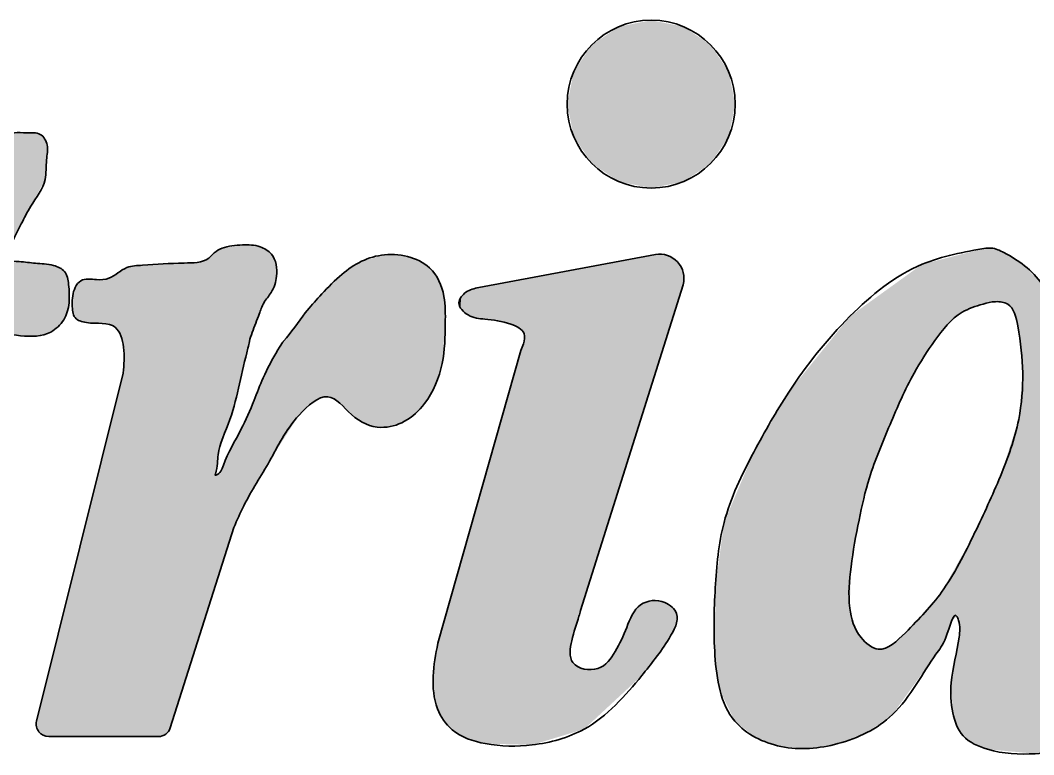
# Model space of a CAD drawing. Extents: x 23 to 417, y 3 to 294.
# Drawn here: x 306.222 to 308.187, y 39.388 to 40.814 of the extents above; entities that cross this region are included whole.
import ezdxf

# ---------------------------------------------------------------- set-up
doc = ezdxf.new("R2010")
doc.units = 0
doc.layers.get('0').update_dxf_attribs({"lineweight": 13})
doc.layers.add('6', color=7, linetype='Continuous', lineweight=13)

# ---------------------------------------------------------------- blocks, each defined once
blk = doc.blocks.new('BLOCK4206')
at = {"color": 6, "lineweight": 5}
for points in [[(308.0947, 40.3714), (307.9707, 40.3399), (308.0196, 40.2225), (307.9956, 40.1917)], [(308.0947, 40.3714), (308.0196, 40.2225), (308.089, 40.2628), (308.0485, 40.2469)], [(308.0947, 40.3714), (308.089, 40.2628), (308.1047, 40.3714), (308.1131, 40.2674)], [(308.1296, 40.3626), (308.1047, 40.3714), (308.1256, 40.2667), (308.1131, 40.2674)], [(308.1296, 40.3626), (308.1256, 40.2667), (308.1368, 40.2627)], [(308.1697, 40.3369), (308.1296, 40.3626), (308.15, 40.2449), (308.1368, 40.2627)], [(307.9707, 40.3399), (307.8309, 40.239), (307.9086, 40.0288), (307.8685, 39.9253)], [(307.9707, 40.3399), (307.9086, 40.0288), (307.9956, 40.1917), (307.9552, 40.1288)], [(308.3496, 40.3381), (308.2824, 40.3369), (308.2919, 39.6353), (308.289, 39.6283)], [(308.3496, 40.3381), (308.2919, 39.6353), (308.3328, 39.7494), (308.3112, 39.69)], [(308.4648, 40.2235), (308.3496, 40.3381), (308.3328, 39.7494)], [(308.4648, 40.2235), (308.4538, 40.3392), (308.3496, 40.3381), (308.4264, 40.3387)], [(308.4648, 40.2235), (308.4951, 40.2894), (308.4538, 40.3392), (308.4815, 40.3339)], [(308.1697, 40.3369), (308.15, 40.2449), (308.166, 40.1291), (308.1562, 40.2204)], [(308.1697, 40.3369), (308.166, 40.1291), (308.2027, 40.3015), (308.19, 39.39)], [(308.2495, 39.4008), (308.2446, 40.3243), (308.2328, 40.3048), (308.2398, 40.3192)], [(308.2446, 40.3243), (308.2495, 39.4008), (308.2616, 40.3326), (308.2793, 39.587)], [(308.2616, 40.3326), (308.2793, 39.587), (308.2824, 40.3369), (308.2796, 39.6005)], [(308.2824, 40.3369), (308.2796, 39.6005), (308.289, 39.6283)], [(308.4951, 40.2894), (308.4942, 40.3273), (308.4815, 40.3339)], [(308.5019, 40.3057), (308.499, 40.3227), (308.4951, 40.2894), (308.4942, 40.3273)], [(308.5026, 40.3115), (308.5019, 40.3171), (308.5019, 40.3057), (308.499, 40.3227)], [(308.2495, 39.4008), (308.2027, 40.3015), (308.19, 39.39)], [(308.2495, 39.4008), (308.2129, 40.2686), (308.2027, 40.3015), (308.2092, 40.2866)], [(308.2495, 39.4008), (308.2328, 40.3048), (308.2211, 40.2658), (308.2296, 40.2949)], [(308.2495, 39.4008), (308.2211, 40.2658), (308.2129, 40.2686), (308.2147, 40.256)], [(307.8309, 40.239), (307.7121, 40.0918), (307.8075, 39.4095), (307.7526, 39.4002)], [(307.8309, 40.239), (307.8075, 39.4095), (307.8329, 39.7529), (307.8305, 39.6725)], [(307.8309, 40.239), (307.8329, 39.7529), (307.8685, 39.9253), (307.8485, 39.8435)], [(308.1227, 39.9286), (308.19, 39.39), (308.1581, 40.0388), (308.166, 40.1291)], [(307.6445, 39.9755), (307.6476, 39.4216), (307.7121, 40.0918), (307.6969, 39.404)], [(307.7121, 40.0918), (307.6969, 39.404), (307.7526, 39.4002)], [(307.5866, 39.8386), (307.6077, 39.4529), (307.6445, 39.9755), (307.6476, 39.4216)], [(308.0727, 39.8185), (308.0976, 39.3986), (308.1227, 39.9286), (308.19, 39.39)], [(307.5696, 39.7118), (307.5789, 39.5121), (307.5866, 39.8386), (307.6077, 39.4529)], [(308.0727, 39.8185), (308.0086, 39.7037), (308.0276, 39.6469), (308.0169, 39.6156)], [(308.0727, 39.8185), (308.0276, 39.6469), (308.0415, 39.6485), (308.0378, 39.657)], [(308.0727, 39.8185), (308.0415, 39.6485), (308.0505, 39.4248), (308.0439, 39.6321)], [(308.0505, 39.4248), (308.0718, 39.4087), (308.0727, 39.8185), (308.0976, 39.3986)], [(307.5789, 39.5121), (307.5696, 39.7118), (307.569, 39.5808)], [(307.9976, 39.5828), (308.0169, 39.6156), (307.9383, 39.6249), (308.0086, 39.7037)], [(307.8638, 39.431), (307.8373, 39.6428), (307.8075, 39.4095), (307.8305, 39.6725)], [(308.4207, 39.5435), (308.4287, 39.6779), (308.3999, 39.6468), (308.4146, 39.67)], [(308.4601, 39.5967), (308.4287, 39.6779), (308.4207, 39.5435)], [(308.4601, 39.5967), (308.4454, 39.6792), (308.4287, 39.6779), (308.437, 39.6794)], [(308.4601, 39.5967), (308.4643, 39.671), (308.4454, 39.6792), (308.4587, 39.6749)], [(308.4688, 39.6174), (308.4686, 39.6661), (308.4601, 39.5967), (308.4643, 39.671)], [(308.4688, 39.6174), (308.4732, 39.6399), (308.4686, 39.6661), (308.473, 39.6538)], [(307.8638, 39.431), (307.868, 39.6005), (307.8373, 39.6428), (307.8524, 39.6155)], [(308.0426, 39.6164), (308.0377, 39.4454), (308.0439, 39.6321), (308.0505, 39.4248)], [(308.4207, 39.5435), (308.3999, 39.6468), (308.3714, 39.4933), (308.3775, 39.6106)], [(307.9131, 39.4657), (307.9322, 39.6187), (307.8929, 39.593), (307.9064, 39.5978)], [(307.9976, 39.5828), (307.9383, 39.6249), (307.9131, 39.4657), (307.9322, 39.6187)], [(308.0426, 39.6164), (308.0273, 39.5274), (308.0377, 39.4454), (308.0303, 39.4693)], [(307.9131, 39.4657), (307.868, 39.6005), (307.8638, 39.431)], [(307.9131, 39.4657), (307.8929, 39.593), (307.868, 39.6005), (307.886, 39.5928)], [(308.3714, 39.4933), (308.3775, 39.6106), (308.3385, 39.5607), (308.3559, 39.5766)], [(308.3089, 39.4347), (308.2811, 39.5805), (308.2495, 39.4008), (308.2793, 39.587)], [(308.3089, 39.4347), (308.2956, 39.5625), (308.2811, 39.5805), (308.2869, 39.5707)], [(308.3089, 39.4347), (308.3174, 39.5543), (308.2956, 39.5625), (308.3061, 39.5567)], [(308.3714, 39.4933), (308.3385, 39.5607), (308.3089, 39.4347), (308.3174, 39.5543)]]:
    blk.add_solid(points, dxfattribs=at)
blk = doc.blocks.new('BLOCK4207')
at = {"color": 6, "lineweight": 5}
for points in [[(307.4534, 40.3589), (307.1109, 40.295), (307.1731, 40.2238), (307.1225, 40.2334)], [(307.4534, 40.3589), (307.1731, 40.2238), (307.1987, 40.2053), (307.1888, 40.2166)], [(307.4534, 40.3589), (307.1987, 40.2053), (307.2146, 39.4071), (307.1997, 40.2007)], [(307.4534, 40.3589), (307.2146, 39.4071), (307.3053, 39.6566), (307.2911, 39.6093)], [(307.4534, 40.3589), (307.3053, 39.6566), (307.3083, 39.6677)], [(307.5067, 40.2982), (307.4534, 40.3589), (307.3083, 39.6677)], [(307.5067, 40.2982), (307.4652, 40.3595), (307.4534, 40.3589), (307.4593, 40.3596)], [(307.5067, 40.2982), (307.4767, 40.3571), (307.4652, 40.3595), (307.471, 40.3587)], [(307.5067, 40.2982), (307.4874, 40.352), (307.4767, 40.3571), (307.4822, 40.3549)], [(307.5067, 40.2982), (307.4964, 40.3444), (307.4874, 40.352), (307.4921, 40.3485)], [(307.5067, 40.2982), (307.5032, 40.3348), (307.4964, 40.3444), (307.5001, 40.3398)], [(307.5067, 40.2982), (307.5075, 40.3237), (307.5032, 40.3348), (307.5057, 40.3294)], [(307.5067, 40.2982), (307.5073, 40.3003), (307.5075, 40.3237), (307.5085, 40.3061)], [(307.5075, 40.3237), (307.5085, 40.3061), (307.5086, 40.3179), (307.5089, 40.312)], [(307.0766, 40.2765), (307.0804, 40.2489), (307.086, 40.2856), (307.0901, 40.2415)], [(307.086, 40.2856), (307.0901, 40.2415), (307.1109, 40.295), (307.1061, 40.2356)], [(307.1109, 40.295), (307.1061, 40.2356), (307.1225, 40.2334)], [(307.0727, 40.2618), (307.0766, 40.2765), (307.0724, 40.2652)], [(307.0727, 40.2618), (307.0754, 40.2551), (307.0766, 40.2765), (307.0804, 40.2489)], [(307.2146, 39.4071), (307.1997, 40.2007), (307.1975, 40.1854), (307.1989, 40.1905)], [(307.2146, 39.4071), (307.1975, 40.1854), (307.1236, 39.4095), (307.1926, 40.1729)], [(307.1926, 40.1729), (307.0314, 39.6042), (307.0592, 39.4365), (307.0427, 39.455)], [(307.1926, 40.1729), (307.0592, 39.4365), (307.1236, 39.4095), (307.0893, 39.419)], [(307.427, 39.5415), (307.4248, 39.6789), (307.4028, 39.6475), (307.4157, 39.6703)], [(307.4471, 39.687), (307.4248, 39.6789), (307.48, 39.6137), (307.427, 39.5415)], [(307.4471, 39.687), (307.48, 39.6137), (307.4595, 39.6868)], [(307.48, 39.6137), (307.4716, 39.6836), (307.4595, 39.6868)], [(307.4928, 39.6381), (307.4857, 39.6746), (307.48, 39.6137), (307.4716, 39.6836)], [(307.4944, 39.6618), (307.491, 39.6686), (307.4928, 39.6381), (307.4857, 39.6746)], [(307.427, 39.5415), (307.4028, 39.6475), (307.3755, 39.5883), (307.3977, 39.6351)], [(307.0314, 39.6042), (307.0224, 39.5403), (307.031, 39.477), (307.0233, 39.5081)], [(307.0314, 39.6042), (307.031, 39.477), (307.0427, 39.455)], [(307.2146, 39.4071), (307.2881, 39.5865), (307.2911, 39.6093)], [(307.3152, 39.4376), (307.2893, 39.5759), (307.2146, 39.4071), (307.2881, 39.5865)], [(307.315, 39.5543), (307.2935, 39.5668), (307.3152, 39.4376), (307.2893, 39.5759)], [(307.427, 39.5415), (307.3755, 39.5883), (307.342, 39.5554), (307.3616, 39.5686)], [(307.315, 39.5543), (307.3152, 39.4376), (307.3288, 39.5531)], [(307.427, 39.5415), (307.342, 39.5554), (307.3152, 39.4376), (307.3288, 39.5531)]]:
    blk.add_solid(points, dxfattribs=at)
blk = doc.blocks.new('BLOCK4208')
at = {"color": 6, "lineweight": 5}
for points in [[(307.5958, 40.5884), (307.3302, 40.7659), (307.4453, 40.8136), (307.383, 40.8012)], [(307.5958, 40.5884), (307.4453, 40.8136), (307.5605, 40.7659), (307.5077, 40.8012)], [(307.5958, 40.5884), (307.2825, 40.6508), (307.3302, 40.7659), (307.2949, 40.7131)], [(307.5958, 40.5884), (307.5605, 40.7659), (307.6082, 40.6508), (307.5958, 40.7131)], [(307.5958, 40.5884), (307.3302, 40.5356), (307.2825, 40.6508), (307.2949, 40.5884)], [(307.5958, 40.5884), (307.4453, 40.4879), (307.3302, 40.5356), (307.383, 40.5003)], [(307.5958, 40.5884), (307.5605, 40.5356), (307.4453, 40.4879), (307.5077, 40.5003)]]:
    blk.add_solid(points, dxfattribs=at)
blk = doc.blocks.new('BLOCK4209')
at = {"color": 6, "lineweight": 5}
for points in [[(306.6129, 40.3709), (306.6523, 40.3775), (306.6052, 39.9703), (306.6281, 40.0385)], [(306.6523, 40.3775), (306.6466, 40.1078), (306.6281, 40.0385)], [(306.6868, 40.374), (306.6631, 40.1769), (306.6523, 40.3775), (306.6466, 40.1078)], [(306.5996, 39.9311), (306.5871, 40.352), (306.6129, 40.3709), (306.5978, 40.362)], [(306.5996, 39.9311), (306.6129, 40.3709), (306.5999, 39.9323)], [(306.6129, 40.3709), (306.6052, 39.9703), (306.5999, 39.9323)], [(306.6782, 40.2256), (306.666, 40.1898), (306.6868, 40.374), (306.6631, 40.1769)], [(306.6868, 40.374), (306.6851, 40.2434), (306.6782, 40.2256)], [(306.6987, 40.3682), (306.6938, 40.2647), (306.6868, 40.374), (306.6851, 40.2434)], [(306.7086, 40.3596), (306.7081, 40.2853), (306.6987, 40.3682), (306.6938, 40.2647)], [(306.7151, 40.3003), (306.7081, 40.2853), (306.7143, 40.3503), (306.7086, 40.3596)], [(306.9211, 40.0234), (306.922, 40.3575), (306.9446, 40.0263), (306.9474, 40.3588)], [(306.9446, 40.0263), (306.9474, 40.3588), (306.9669, 40.0352), (306.9729, 40.3551)], [(306.5392, 40.3424), (306.4894, 39.4232), (306.4588, 40.338)], [(306.5392, 40.3424), (306.4932, 39.4235), (306.4894, 39.4232), (306.4913, 39.4233)], [(306.5392, 40.3424), (306.4969, 39.4244), (306.4932, 39.4235), (306.4951, 39.4239)], [(306.5392, 40.3424), (306.5005, 39.4258), (306.4969, 39.4244), (306.4987, 39.425)], [(306.5392, 40.3424), (306.5037, 39.4279), (306.5005, 39.4258), (306.5021, 39.4268)], [(306.5392, 40.3424), (306.5066, 39.4304), (306.5037, 39.4279), (306.5052, 39.429)], [(306.5392, 40.3424), (306.5091, 39.4333), (306.5066, 39.4304), (306.5079, 39.4318)], [(306.5392, 40.3424), (306.5111, 39.4365), (306.5091, 39.4333), (306.5101, 39.4349)], [(306.5392, 40.3424), (306.5125, 39.4401), (306.5111, 39.4365), (306.5119, 39.4383)], [(306.5996, 39.9311), (306.5998, 39.9305), (306.5392, 40.3424), (306.5125, 39.4401)], [(306.5996, 39.9311), (306.5392, 40.3424), (306.5871, 40.352), (306.5649, 40.3436)], [(306.7151, 40.3003), (306.7143, 40.3503), (306.7188, 40.3168), (306.7191, 40.3283)], [(306.8415, 40.0703), (306.8179, 40.0828), (306.8783, 40.3431), (306.8406, 40.3164)], [(306.8415, 40.0703), (306.8783, 40.3431), (306.8637, 40.0484)], [(306.8916, 40.03), (306.8637, 40.0484), (306.922, 40.3575), (306.8783, 40.3431)], [(306.8916, 40.03), (306.922, 40.3575), (306.9211, 40.0234)], [(306.9669, 40.0352), (306.9729, 40.3551), (306.988, 40.0502), (306.9958, 40.3466)], [(306.988, 40.0502), (306.9958, 40.3466), (307.0057, 40.0696), (307.0155, 40.333)], [(306.4284, 40.3336), (306.4056, 40.2176), (306.3934, 40.313), (306.4004, 40.2209)], [(306.4284, 40.3336), (306.4218, 40.1792), (306.4056, 40.2176), (306.4165, 40.201)], [(306.4284, 40.3336), (306.4588, 40.338), (306.4218, 40.1792), (306.4894, 39.4232)], [(307.0057, 40.0696), (307.0155, 40.333), (307.027, 40.1063), (307.0336, 40.3081)], [(306.3373, 40.2299), (306.3278, 40.2364), (306.3327, 40.3024), (306.3282, 40.2951)], [(306.3373, 40.2299), (306.3327, 40.3024), (306.3389, 40.308)], [(306.3499, 40.2268), (306.3373, 40.2299), (306.3456, 40.3106), (306.3389, 40.308)], [(306.3499, 40.2268), (306.3456, 40.3106), (306.3578, 40.226), (306.3614, 40.3108)], [(306.3878, 40.2244), (306.3578, 40.226), (306.3696, 40.3101), (306.3614, 40.3108)], [(306.3878, 40.2244), (306.3696, 40.3101), (306.3934, 40.313), (306.3819, 40.3103)], [(306.3878, 40.2244), (306.3934, 40.313), (306.4004, 40.2209)], [(306.7967, 40.077), (306.8022, 40.2777), (306.811, 40.0825), (306.8406, 40.3164)], [(306.811, 40.0825), (306.8406, 40.3164), (306.8179, 40.0828)], [(307.027, 40.1063), (307.0336, 40.3081), (307.04, 40.1477), (307.0433, 40.2776)], [(306.3249, 40.2416), (306.3225, 40.2543), (306.3282, 40.2951), (306.3232, 40.2787)], [(306.3249, 40.2416), (306.3282, 40.2951), (306.3278, 40.2364)], [(306.3232, 40.2787), (306.3225, 40.2543), (306.3223, 40.2611)], [(306.7686, 40.0542), (306.7744, 40.2457), (306.7967, 40.077), (306.8022, 40.2777)], [(307.04, 40.1477), (307.0433, 40.2776), (307.0458, 40.2251)], [(306.7623, 40.0474), (306.7325, 40.1911), (306.7686, 40.0542), (306.7744, 40.2457)], [(306.7623, 40.0474), (306.7051, 39.9581), (306.7325, 40.1911), (306.721, 40.1738)], [(306.4212, 40.1289), (306.4218, 40.1792), (306.2766, 39.4232), (306.4894, 39.4232)], [(306.7051, 39.9581), (306.6924, 40.1193), (306.721, 40.1738)], [(306.4212, 40.1289), (306.2542, 39.4383), (306.2531, 39.4533), (306.2534, 39.4405)], [(306.4212, 40.1289), (306.2564, 39.434), (306.2542, 39.4383), (306.2552, 39.4361)], [(306.4212, 40.1289), (306.2594, 39.4303), (306.2564, 39.434), (306.2578, 39.4321)], [(306.4212, 40.1289), (306.2631, 39.4273), (306.2594, 39.4303), (306.2612, 39.4287)], [(306.4212, 40.1289), (306.2673, 39.425), (306.2631, 39.4273), (306.2652, 39.4261)], [(306.4212, 40.1289), (306.2719, 39.4236), (306.2673, 39.425), (306.2696, 39.4242)], [(306.4212, 40.1289), (306.2766, 39.4232), (306.2719, 39.4236), (306.2743, 39.4233)], [(306.6551, 39.8712), (306.6752, 40.0759), (306.7051, 39.9581), (306.6924, 40.1193)], [(306.636, 39.8292), (306.6496, 40.0193), (306.6551, 39.8712), (306.6752, 40.0759)], [(306.6144, 39.9467), (306.6154, 39.9497), (306.636, 39.8292), (306.6496, 40.0193)], [(306.636, 39.8292), (306.604, 39.932), (306.6144, 39.9467), (306.6088, 39.9358)], [(306.636, 39.8292), (306.5125, 39.4401), (306.6007, 39.9307), (306.5998, 39.9305)], [(306.636, 39.8292), (306.6007, 39.9307), (306.604, 39.932), (306.6008, 39.9307)], [(306.2531, 39.4533), (306.2525, 39.4452), (306.2524, 39.4476)], [(306.2531, 39.4533), (306.2534, 39.4405), (306.2525, 39.4452), (306.2528, 39.4428)]]:
    blk.add_solid(points, dxfattribs=at)
blk = doc.blocks.new('BLOCK4210')
at = {"color": 6, "lineweight": 5}
for points in [[(306.1906, 40.5854), (306.1987, 40.3594), (306.2102, 40.595)], [(306.1987, 40.3594), (306.2026, 40.3738), (306.2102, 40.595), (306.2234, 40.4184)], [(306.2102, 40.595), (306.2234, 40.4184), (306.2336, 40.595), (306.2419, 40.4525)], [(306.2336, 40.595), (306.2419, 40.4525), (306.2477, 40.5951)], [(306.2696, 40.5045), (306.2604, 40.5921), (306.2419, 40.4525), (306.2477, 40.5951)], [(306.1906, 40.5854), (306.1209, 40.5207), (306.148, 40.1736), (306.1441, 40.1636)], [(306.1906, 40.5854), (306.148, 40.1736), (306.1642, 40.1978), (306.1577, 40.1914)], [(306.1906, 40.5854), (306.1642, 40.1978), (306.1987, 40.3594), (306.1904, 40.2042)], [(306.2696, 40.5045), (306.2688, 40.5835), (306.2604, 40.5921), (306.265, 40.5884)], [(306.2696, 40.5045), (306.2725, 40.5425), (306.2688, 40.5835), (306.2735, 40.5717)], [(306.1098, 40.0444), (306.1441, 40.1636), (306.0707, 40.4648), (306.1209, 40.5207)], [(306.1098, 40.0444), (306.0707, 40.4648), (305.9748, 39.6165), (306.0189, 40.4233)], [(305.9294, 40.3646), (305.9427, 39.4007), (306.0189, 40.4233), (305.973, 39.5965)], [(306.0189, 40.4233), (305.973, 39.5965), (305.9748, 39.6165)], [(305.9294, 40.3646), (305.8498, 40.3155), (305.8761, 40.1905), (305.8634, 40.1953)], [(305.9294, 40.3646), (305.8761, 40.1905), (305.8776, 40.1817), (305.8772, 40.1881)], [(305.8776, 40.1817), (305.8823, 39.3902), (305.9294, 40.3646), (305.9427, 39.4007)], [(306.222, 40.2012), (306.2008, 40.3487), (306.1904, 40.2042), (306.1987, 40.3594)], [(306.222, 40.2012), (306.2063, 40.3461), (306.2008, 40.3487), (306.2023, 40.3475)], [(306.222, 40.2012), (306.2191, 40.345), (306.2063, 40.3461), (306.2165, 40.3451)], [(306.2509, 40.3419), (306.2191, 40.345), (306.2379, 40.2001), (306.222, 40.2012)], [(306.2509, 40.3419), (306.2379, 40.2001), (306.2859, 40.3378), (306.2673, 40.203)], [(306.2673, 40.203), (306.2806, 40.2084), (306.2859, 40.3378), (306.2947, 40.2187)], [(306.2859, 40.3378), (306.2947, 40.2187), (306.2979, 40.3333), (306.3058, 40.2323)], [(306.2979, 40.3333), (306.3058, 40.2323), (306.3074, 40.3258)], [(306.3161, 40.2648), (306.3107, 40.3205), (306.3058, 40.2323), (306.3074, 40.3258)], [(306.3161, 40.2648), (306.3152, 40.3008), (306.3107, 40.3205), (306.3143, 40.3077)], [(305.8498, 40.3155), (305.7773, 40.2881), (305.7997, 40.1985), (305.791, 40.1995)], [(305.8498, 40.3155), (305.7997, 40.1985), (305.8634, 40.1953), (305.845, 40.1953)], [(305.7678, 40.2783), (305.7682, 40.208), (305.7773, 40.2881), (305.7745, 40.2037)], [(305.7773, 40.2881), (305.7745, 40.2037), (305.791, 40.1995)], [(305.7583, 40.2499), (305.7597, 40.2318), (305.7612, 40.2666), (305.7624, 40.2187)], [(305.7612, 40.2666), (305.7624, 40.2187), (305.7678, 40.2783), (305.7682, 40.208)], [(305.8823, 39.3902), (305.8776, 40.1817), (305.8726, 40.1616), (305.8738, 40.1657)], [(305.8823, 39.3902), (305.8726, 40.1616), (305.8069, 39.3925), (305.8661, 40.1142)], [(305.7299, 39.6454), (305.7451, 39.4141), (305.8661, 40.1142), (305.7742, 39.3993)], [(305.8661, 40.1142), (305.7742, 39.3993), (305.8069, 39.3925)], [(306.0978, 39.511), (306.1073, 39.6525), (306.0721, 39.608), (306.0952, 39.6396)], [(306.1656, 39.587), (306.1214, 39.6621), (306.0978, 39.511), (306.1073, 39.6525)], [(306.1656, 39.587), (306.1512, 39.6665), (306.1214, 39.6621), (306.1354, 39.6661)], [(306.1656, 39.587), (306.1721, 39.6631), (306.1512, 39.6665), (306.1555, 39.6663)], [(306.1798, 39.6287), (306.1783, 39.6595), (306.1656, 39.587), (306.1721, 39.6631)], [(306.1798, 39.6287), (306.1827, 39.6442), (306.1783, 39.6595), (306.1805, 39.657)], [(305.7182, 39.5363), (305.7133, 39.4921), (305.7299, 39.6454), (305.719, 39.4498)], [(305.719, 39.4498), (305.7296, 39.4302), (305.7299, 39.6454), (305.7451, 39.4141)], [(305.9731, 39.5911), (305.973, 39.5965), (305.976, 39.5706), (305.9427, 39.4007)], [(306.0978, 39.511), (306.0721, 39.608), (306.0336, 39.4506), (306.0434, 39.579)], [(306.0336, 39.4506), (306.0434, 39.579), (306.0167, 39.5559), (306.0312, 39.5657)], [(306.0336, 39.4506), (305.9802, 39.5624), (305.9427, 39.4007), (305.976, 39.5706)], [(306.0336, 39.4506), (305.999, 39.5535), (305.9802, 39.5624), (305.9833, 39.5592)], [(306.0336, 39.4506), (306.0167, 39.5559), (305.999, 39.5535), (306.008, 39.5537)]]:
    blk.add_solid(points, dxfattribs=at)
blk = doc.blocks.new('BLOCK4239')
at = {"color": 6, "lineweight": 5}
for points in [[(308.0947, 40.3714), (307.9707, 40.3399), (308.0196, 40.2225), (307.9956, 40.1917)], [(308.0947, 40.3714), (308.0196, 40.2225), (308.089, 40.2628), (308.0485, 40.2469)], [(308.0947, 40.3714), (308.089, 40.2628), (308.1047, 40.3714), (308.1131, 40.2674)], [(308.1296, 40.3626), (308.1047, 40.3714), (308.1256, 40.2667), (308.1131, 40.2674)], [(308.1296, 40.3626), (308.1256, 40.2667), (308.1368, 40.2627)], [(308.1697, 40.3369), (308.1296, 40.3626), (308.15, 40.2449), (308.1368, 40.2627)], [(307.9707, 40.3399), (307.8309, 40.239), (307.9086, 40.0288), (307.8685, 39.9253)], [(307.9707, 40.3399), (307.9086, 40.0288), (307.9956, 40.1917), (307.9552, 40.1288)], [(308.3496, 40.3381), (308.2824, 40.3369), (308.2919, 39.6353), (308.289, 39.6283)], [(308.3496, 40.3381), (308.2919, 39.6353), (308.3328, 39.7494), (308.3112, 39.69)], [(308.4648, 40.2235), (308.3496, 40.3381), (308.3328, 39.7494)], [(308.4648, 40.2235), (308.4538, 40.3392), (308.3496, 40.3381), (308.4264, 40.3387)], [(308.4648, 40.2235), (308.4951, 40.2894), (308.4538, 40.3392), (308.4815, 40.3339)], [(308.1697, 40.3369), (308.15, 40.2449), (308.166, 40.1291), (308.1562, 40.2204)], [(308.1697, 40.3369), (308.166, 40.1291), (308.2027, 40.3015), (308.19, 39.39)], [(308.2495, 39.4008), (308.2446, 40.3243), (308.2328, 40.3048), (308.2398, 40.3192)], [(308.2446, 40.3243), (308.2495, 39.4008), (308.2616, 40.3326), (308.2793, 39.587)], [(308.2616, 40.3326), (308.2793, 39.587), (308.2824, 40.3369), (308.2796, 39.6005)], [(308.2824, 40.3369), (308.2796, 39.6005), (308.289, 39.6283)], [(308.4951, 40.2894), (308.4942, 40.3273), (308.4815, 40.3339)], [(308.5019, 40.3057), (308.499, 40.3227), (308.4951, 40.2894), (308.4942, 40.3273)], [(308.5026, 40.3115), (308.5019, 40.3171), (308.5019, 40.3057), (308.499, 40.3227)], [(308.2495, 39.4008), (308.2027, 40.3015), (308.19, 39.39)], [(308.2495, 39.4008), (308.2129, 40.2686), (308.2027, 40.3015), (308.2092, 40.2866)], [(308.2495, 39.4008), (308.2328, 40.3048), (308.2211, 40.2658), (308.2296, 40.2949)], [(308.2495, 39.4008), (308.2211, 40.2658), (308.2129, 40.2686), (308.2147, 40.256)], [(307.8309, 40.239), (307.7121, 40.0918), (307.8075, 39.4095), (307.7526, 39.4002)], [(307.8309, 40.239), (307.8075, 39.4095), (307.8329, 39.7529), (307.8305, 39.6725)], [(307.8309, 40.239), (307.8329, 39.7529), (307.8685, 39.9253), (307.8485, 39.8435)], [(308.1227, 39.9286), (308.19, 39.39), (308.1581, 40.0388), (308.166, 40.1291)], [(307.6445, 39.9755), (307.6476, 39.4216), (307.7121, 40.0918), (307.6969, 39.404)], [(307.7121, 40.0918), (307.6969, 39.404), (307.7526, 39.4002)], [(307.5866, 39.8386), (307.6077, 39.4529), (307.6445, 39.9755), (307.6476, 39.4216)], [(308.0727, 39.8185), (308.0976, 39.3986), (308.1227, 39.9286), (308.19, 39.39)], [(307.5696, 39.7118), (307.5789, 39.5121), (307.5866, 39.8386), (307.6077, 39.4529)], [(308.0727, 39.8185), (308.0086, 39.7037), (308.0276, 39.6469), (308.0169, 39.6156)], [(308.0727, 39.8185), (308.0276, 39.6469), (308.0415, 39.6485), (308.0378, 39.657)], [(308.0727, 39.8185), (308.0415, 39.6485), (308.0505, 39.4248), (308.0439, 39.6321)], [(308.0505, 39.4248), (308.0718, 39.4087), (308.0727, 39.8185), (308.0976, 39.3986)], [(307.5789, 39.5121), (307.5696, 39.7118), (307.569, 39.5808)], [(307.9976, 39.5828), (308.0169, 39.6156), (307.9383, 39.6249), (308.0086, 39.7037)], [(307.8638, 39.431), (307.8373, 39.6428), (307.8075, 39.4095), (307.8305, 39.6725)], [(308.4207, 39.5435), (308.4287, 39.6779), (308.3999, 39.6468), (308.4146, 39.67)], [(308.4601, 39.5967), (308.4287, 39.6779), (308.4207, 39.5435)], [(308.4601, 39.5967), (308.4454, 39.6792), (308.4287, 39.6779), (308.437, 39.6794)], [(308.4601, 39.5967), (308.4643, 39.671), (308.4454, 39.6792), (308.4587, 39.6749)], [(308.4688, 39.6174), (308.4686, 39.6661), (308.4601, 39.5967), (308.4643, 39.671)], [(308.4688, 39.6174), (308.4732, 39.6399), (308.4686, 39.6661), (308.473, 39.6538)], [(307.8638, 39.431), (307.868, 39.6005), (307.8373, 39.6428), (307.8524, 39.6155)], [(308.0426, 39.6164), (308.0377, 39.4454), (308.0439, 39.6321), (308.0505, 39.4248)], [(308.4207, 39.5435), (308.3999, 39.6468), (308.3714, 39.4933), (308.3775, 39.6106)], [(307.9131, 39.4657), (307.9322, 39.6187), (307.8929, 39.593), (307.9064, 39.5978)], [(307.9976, 39.5828), (307.9383, 39.6249), (307.9131, 39.4657), (307.9322, 39.6187)], [(308.0426, 39.6164), (308.0273, 39.5274), (308.0377, 39.4454), (308.0303, 39.4693)], [(307.9131, 39.4657), (307.868, 39.6005), (307.8638, 39.431)], [(307.9131, 39.4657), (307.8929, 39.593), (307.868, 39.6005), (307.886, 39.5928)], [(308.3714, 39.4933), (308.3775, 39.6106), (308.3385, 39.5607), (308.3559, 39.5766)], [(308.3089, 39.4347), (308.2811, 39.5805), (308.2495, 39.4008), (308.2793, 39.587)], [(308.3089, 39.4347), (308.2956, 39.5625), (308.2811, 39.5805), (308.2869, 39.5707)], [(308.3089, 39.4347), (308.3174, 39.5543), (308.2956, 39.5625), (308.3061, 39.5567)], [(308.3714, 39.4933), (308.3385, 39.5607), (308.3089, 39.4347), (308.3174, 39.5543)]]:
    blk.add_solid(points, dxfattribs=at)
blk = doc.blocks.new('BLOCK4240')
at = {"color": 6, "lineweight": 5}
for points in [[(307.453, 40.3588), (307.1225, 40.2334), (307.1109, 40.295)], [(307.453, 40.3588), (307.1888, 40.2166), (307.1225, 40.2334), (307.1731, 40.2238)], [(307.453, 40.3588), (307.1997, 40.2007), (307.1888, 40.2166), (307.1987, 40.2053)], [(307.2146, 39.4071), (307.1997, 40.2007), (307.2911, 39.6093), (307.453, 40.3588)], [(307.3053, 39.6566), (307.2911, 39.6093), (307.3083, 39.6677), (307.453, 40.3588)], [(307.5067, 40.2982), (307.3083, 39.6677), (307.4593, 40.3596), (307.453, 40.3588)], [(307.5067, 40.2982), (307.4593, 40.3596), (307.471, 40.3587), (307.4652, 40.3595)], [(307.5067, 40.2982), (307.471, 40.3587), (307.4822, 40.3549), (307.4767, 40.3571)], [(307.5067, 40.2982), (307.4822, 40.3549), (307.4921, 40.3485), (307.4874, 40.352)], [(307.5067, 40.2982), (307.4921, 40.3485), (307.5001, 40.3398), (307.4964, 40.3444)], [(307.5067, 40.2982), (307.5001, 40.3398), (307.5057, 40.3294), (307.5032, 40.3348)], [(307.5067, 40.2982), (307.5057, 40.3294), (307.5073, 40.3003), (307.5075, 40.3237)], [(307.5085, 40.3061), (307.5073, 40.3003), (307.5086, 40.3179), (307.5075, 40.3237)], [(307.5085, 40.3061), (307.5086, 40.3179), (307.5089, 40.312)], [(307.086, 40.2856), (307.0804, 40.2489), (307.0766, 40.2765), (307.0754, 40.2551)], [(307.1109, 40.295), (307.0901, 40.2415), (307.086, 40.2856), (307.0804, 40.2489)], [(307.1225, 40.2334), (307.1061, 40.2356), (307.1109, 40.295), (307.0901, 40.2415)], [(307.0766, 40.2765), (307.0727, 40.2618), (307.0724, 40.2652)], [(307.0766, 40.2765), (307.0754, 40.2551), (307.0727, 40.2618)], [(307.2146, 39.4071), (307.1975, 40.1854), (307.1997, 40.2007), (307.1989, 40.1905)], [(307.2146, 39.4071), (307.1236, 39.4095), (307.1975, 40.1854), (307.1926, 40.1729)], [(307.1926, 40.1729), (307.0592, 39.4365), (307.0314, 39.6042), (307.0427, 39.455)], [(307.1926, 40.1729), (307.1236, 39.4095), (307.0592, 39.4365), (307.0893, 39.419)], [(307.427, 39.5415), (307.4028, 39.6475), (307.4157, 39.6703)], [(307.4157, 39.6703), (307.4248, 39.6789), (307.427, 39.5415), (307.4471, 39.687)], [(307.427, 39.5415), (307.4471, 39.687), (307.48, 39.6137), (307.4595, 39.6868)], [(307.4595, 39.6868), (307.4716, 39.6836), (307.48, 39.6137), (307.4857, 39.6746)], [(307.48, 39.6137), (307.4857, 39.6746), (307.4928, 39.6381), (307.491, 39.6686)], [(307.4928, 39.6381), (307.491, 39.6686), (307.4944, 39.6618)], [(307.427, 39.5415), (307.3755, 39.5883), (307.4028, 39.6475), (307.3977, 39.6351)], [(307.0314, 39.6042), (307.0233, 39.5081), (307.0224, 39.5403)], [(307.0314, 39.6042), (307.0427, 39.455), (307.0233, 39.5081), (307.031, 39.477)], [(307.2146, 39.4071), (307.2911, 39.6093), (307.2893, 39.5759), (307.2881, 39.5865)], [(307.3152, 39.4376), (307.2146, 39.4071), (307.2935, 39.5668), (307.2893, 39.5759)], [(307.427, 39.5415), (307.342, 39.5554), (307.3755, 39.5883), (307.3616, 39.5686)], [(307.3152, 39.4376), (307.2935, 39.5668), (307.3288, 39.5531), (307.315, 39.5543)], [(307.427, 39.5415), (307.3152, 39.4376), (307.342, 39.5554), (307.3288, 39.5531)]]:
    blk.add_solid(points, dxfattribs=at)
blk = doc.blocks.new('BLOCK4241')
at = {"color": 6, "lineweight": 5}
for points in [[(307.5958, 40.5884), (307.3302, 40.7659), (307.4453, 40.8136), (307.383, 40.8012)], [(307.5958, 40.5884), (307.4453, 40.8136), (307.5605, 40.7659), (307.5077, 40.8012)], [(307.5958, 40.5884), (307.2825, 40.6508), (307.3302, 40.7659), (307.2949, 40.7131)], [(307.5958, 40.5884), (307.5605, 40.7659), (307.6082, 40.6508), (307.5958, 40.7131)], [(307.5958, 40.5884), (307.3302, 40.5356), (307.2825, 40.6508), (307.2949, 40.5884)], [(307.5958, 40.5884), (307.4453, 40.4879), (307.3302, 40.5356), (307.383, 40.5003)], [(307.5958, 40.5884), (307.5605, 40.5356), (307.4453, 40.4879), (307.5077, 40.5003)]]:
    blk.add_solid(points, dxfattribs=at)
blk = doc.blocks.new('BLOCK4242')
at = {"color": 6, "lineweight": 5}
for points in [[(306.6129, 40.3709), (306.6281, 40.0385), (306.6523, 40.3775)], [(306.6281, 40.0385), (306.6466, 40.1078), (306.6523, 40.3775), (306.6631, 40.1769)], [(306.6523, 40.3775), (306.6631, 40.1769), (306.6868, 40.374), (306.666, 40.1898)], [(306.5996, 39.9311), (306.5978, 40.362), (306.5649, 40.3436), (306.5871, 40.352)], [(306.6129, 40.3709), (306.5978, 40.362), (306.5999, 39.9323), (306.5996, 39.9311)], [(306.6129, 40.3709), (306.5999, 39.9323), (306.6281, 40.0385), (306.6052, 39.9703)], [(306.6868, 40.374), (306.666, 40.1898), (306.6782, 40.2256)], [(306.6782, 40.2256), (306.6851, 40.2434), (306.6868, 40.374), (306.6938, 40.2647)], [(306.6868, 40.374), (306.6938, 40.2647), (306.6987, 40.3682), (306.7081, 40.2853)], [(306.6987, 40.3682), (306.7081, 40.2853), (306.7086, 40.3596)], [(306.7151, 40.3003), (306.7143, 40.3503), (306.7081, 40.2853), (306.7086, 40.3596)], [(306.922, 40.3575), (306.9446, 40.0263), (306.9474, 40.3588), (306.9669, 40.0352)], [(306.9474, 40.3588), (306.9669, 40.0352), (306.9729, 40.3551), (306.988, 40.0502)], [(306.5392, 40.3424), (306.4588, 40.338), (306.4913, 39.4233), (306.4894, 39.4232)], [(306.5392, 40.3424), (306.4913, 39.4233), (306.4951, 39.4239), (306.4932, 39.4235)], [(306.5392, 40.3424), (306.4951, 39.4239), (306.4987, 39.425), (306.4969, 39.4244)], [(306.5392, 40.3424), (306.4987, 39.425), (306.5021, 39.4268), (306.5005, 39.4258)], [(306.5392, 40.3424), (306.5021, 39.4268), (306.5052, 39.429), (306.5037, 39.4279)], [(306.5392, 40.3424), (306.5052, 39.429), (306.5079, 39.4318), (306.5066, 39.4304)], [(306.5392, 40.3424), (306.5079, 39.4318), (306.5101, 39.4349), (306.5091, 39.4333)], [(306.5392, 40.3424), (306.5101, 39.4349), (306.5119, 39.4383), (306.5111, 39.4365)], [(306.5392, 40.3424), (306.5119, 39.4383), (306.5125, 39.4401)], [(306.5996, 39.9311), (306.5649, 40.3436), (306.5125, 39.4401), (306.5392, 40.3424)], [(306.7151, 40.3003), (306.7188, 40.3168), (306.7143, 40.3503), (306.7191, 40.3283)], [(306.8783, 40.3431), (306.8406, 40.3164), (306.8637, 40.0484), (306.8415, 40.0703)], [(306.8783, 40.3431), (306.8637, 40.0484), (306.922, 40.3575), (306.8916, 40.03)], [(306.8916, 40.03), (306.9211, 40.0234), (306.922, 40.3575), (306.9446, 40.0263)], [(306.9729, 40.3551), (306.988, 40.0502), (306.9958, 40.3466), (307.0057, 40.0696)], [(306.9958, 40.3466), (307.0057, 40.0696), (307.0155, 40.333), (307.027, 40.1063)], [(306.4284, 40.3336), (306.3934, 40.313), (306.4056, 40.2176), (306.4004, 40.2209)], [(306.4284, 40.3336), (306.4056, 40.2176), (306.4218, 40.1792), (306.4165, 40.201)], [(306.4284, 40.3336), (306.4218, 40.1792), (306.4588, 40.338), (306.4894, 39.4232)], [(307.0155, 40.333), (307.027, 40.1063), (307.0336, 40.3081), (307.04, 40.1477)], [(306.3282, 40.2951), (306.3373, 40.2299), (306.3327, 40.3024), (306.3389, 40.308)], [(306.3499, 40.2268), (306.3456, 40.3106), (306.3373, 40.2299), (306.3389, 40.308)], [(306.3499, 40.2268), (306.3578, 40.226), (306.3456, 40.3106), (306.3614, 40.3108)], [(306.3878, 40.2244), (306.3614, 40.3108), (306.3578, 40.226)], [(306.3878, 40.2244), (306.3819, 40.3103), (306.3614, 40.3108), (306.3696, 40.3101)], [(306.3878, 40.2244), (306.4004, 40.2209), (306.3819, 40.3103), (306.3934, 40.313)], [(306.8022, 40.2777), (306.811, 40.0825), (306.8406, 40.3164), (306.8179, 40.0828)], [(306.8406, 40.3164), (306.8179, 40.0828), (306.8415, 40.0703)], [(307.0336, 40.3081), (307.04, 40.1477), (307.0433, 40.2776), (307.0458, 40.2251)], [(306.3232, 40.2787), (306.3249, 40.2416), (306.3282, 40.2951)], [(306.3249, 40.2416), (306.3278, 40.2364), (306.3282, 40.2951), (306.3373, 40.2299)], [(306.3232, 40.2787), (306.3223, 40.2611), (306.3249, 40.2416), (306.3225, 40.2543)], [(306.7744, 40.2457), (306.7967, 40.077), (306.8022, 40.2777), (306.811, 40.0825)], [(306.7744, 40.2457), (306.7325, 40.1911), (306.7623, 40.0474), (306.721, 40.1738)], [(306.7623, 40.0474), (306.7686, 40.0542), (306.7744, 40.2457), (306.7967, 40.077)], [(306.4212, 40.1289), (306.2766, 39.4232), (306.4218, 40.1792), (306.4894, 39.4232)], [(306.7623, 40.0474), (306.721, 40.1738), (306.7051, 39.9581), (306.6924, 40.1193)], [(306.4212, 40.1289), (306.2531, 39.4533), (306.2542, 39.4381), (306.2534, 39.4404)], [(306.4212, 40.1289), (306.2542, 39.4381), (306.2565, 39.434), (306.2552, 39.436)], [(306.4212, 40.1289), (306.2565, 39.434), (306.2595, 39.4303), (306.2579, 39.432)], [(306.4212, 40.1289), (306.2595, 39.4303), (306.2632, 39.4273), (306.2613, 39.4287)], [(306.4212, 40.1289), (306.2632, 39.4273), (306.2674, 39.425), (306.2652, 39.426)], [(306.4212, 40.1289), (306.2674, 39.425), (306.2719, 39.4236), (306.2696, 39.4242)], [(306.4212, 40.1289), (306.2719, 39.4236), (306.2766, 39.4232), (306.2743, 39.4233)], [(306.7051, 39.9581), (306.6924, 40.1193), (306.6752, 40.0759)], [(306.7051, 39.9581), (306.6752, 40.0759), (306.6551, 39.8712), (306.6496, 40.0193)], [(306.6551, 39.8712), (306.6496, 40.0193), (306.636, 39.8292), (306.6154, 39.9497)], [(306.636, 39.8292), (306.6144, 39.9467), (306.604, 39.932), (306.6088, 39.9358)], [(306.636, 39.8292), (306.6154, 39.9497), (306.6144, 39.9467)], [(306.5996, 39.9311), (306.5125, 39.4401), (306.5998, 39.9305)], [(306.636, 39.8292), (306.6007, 39.9307), (306.5125, 39.4401), (306.5998, 39.9305)], [(306.636, 39.8292), (306.604, 39.932), (306.6007, 39.9307), (306.6008, 39.9307)], [(306.2531, 39.4533), (306.2524, 39.4474), (306.2529, 39.4427), (306.2525, 39.445)], [(306.2531, 39.4533), (306.2529, 39.4427), (306.2534, 39.4404)]]:
    blk.add_solid(points, dxfattribs=at)
blk = doc.blocks.new('BLOCK4243')
at = {"color": 6, "lineweight": 5}
for points in [[(306.1906, 40.5854), (306.2102, 40.595), (306.1904, 40.2042), (306.1987, 40.3594)], [(306.2102, 40.595), (306.2026, 40.3738), (306.1987, 40.3594)], [(306.2336, 40.595), (306.2234, 40.4184), (306.2102, 40.595), (306.2026, 40.3738)], [(306.2477, 40.5951), (306.2419, 40.4525), (306.2336, 40.595), (306.2234, 40.4184)], [(306.2696, 40.5045), (306.2419, 40.4525), (306.2604, 40.5921), (306.2477, 40.5951)], [(306.1906, 40.5854), (306.1441, 40.1636), (306.1209, 40.5207)], [(306.1906, 40.5854), (306.1577, 40.1914), (306.1441, 40.1636), (306.148, 40.1736)], [(306.1906, 40.5854), (306.1904, 40.2042), (306.1577, 40.1914), (306.1642, 40.1978)], [(306.2696, 40.5045), (306.2604, 40.5921), (306.2688, 40.5835), (306.265, 40.5884)], [(306.2696, 40.5045), (306.2688, 40.5835), (306.2725, 40.5425), (306.2735, 40.5717)], [(306.1098, 40.0444), (306.0707, 40.4648), (306.1441, 40.1636), (306.1209, 40.5207)], [(306.1098, 40.0444), (305.9748, 39.6165), (306.0707, 40.4648), (306.0189, 40.4233)], [(305.9427, 39.4007), (305.8823, 39.3902), (306.0189, 40.4233), (305.9294, 40.3646)], [(305.9427, 39.4007), (306.0189, 40.4233), (305.9731, 39.5911), (305.973, 39.5965)], [(305.973, 39.5965), (306.0189, 40.4233), (305.9748, 39.6165)], [(305.9294, 40.3646), (305.8634, 40.1953), (305.8498, 40.3155)], [(305.9294, 40.3646), (305.8772, 40.1881), (305.8634, 40.1953), (305.8761, 40.1905)], [(305.9294, 40.3646), (305.8823, 39.3902), (305.8772, 40.1881), (305.8776, 40.1817)], [(306.222, 40.2012), (306.1904, 40.2042), (306.2008, 40.3487), (306.1987, 40.3594)], [(306.222, 40.2012), (306.2008, 40.3487), (306.2063, 40.3461), (306.2023, 40.3475)], [(306.222, 40.2012), (306.2063, 40.3461), (306.2191, 40.345), (306.2165, 40.3451)], [(306.2509, 40.3419), (306.2379, 40.2001), (306.2191, 40.345), (306.222, 40.2012)], [(306.2509, 40.3419), (306.2859, 40.3378), (306.2379, 40.2001), (306.2673, 40.203)], [(306.2859, 40.3378), (306.2806, 40.2084), (306.2673, 40.203)], [(306.2979, 40.3333), (306.2947, 40.2187), (306.2859, 40.3378), (306.2806, 40.2084)], [(306.3074, 40.3258), (306.3058, 40.2323), (306.2979, 40.3333), (306.2947, 40.2187)], [(306.3161, 40.2648), (306.3058, 40.2323), (306.3107, 40.3205), (306.3074, 40.3258)], [(306.3161, 40.2648), (306.3107, 40.3205), (306.3152, 40.3008), (306.3143, 40.3077)], [(305.8498, 40.3155), (305.7997, 40.1985), (305.7773, 40.2881), (305.791, 40.1995)], [(305.8498, 40.3155), (305.8634, 40.1953), (305.7997, 40.1985), (305.845, 40.1953)], [(305.7773, 40.2881), (305.7682, 40.208), (305.7678, 40.2783), (305.7624, 40.2187)], [(305.791, 40.1995), (305.7745, 40.2037), (305.7773, 40.2881), (305.7682, 40.208)], [(305.7612, 40.2666), (305.7597, 40.2318), (305.7583, 40.2499)], [(305.7678, 40.2783), (305.7624, 40.2187), (305.7612, 40.2666), (305.7597, 40.2318)], [(305.8823, 39.3902), (305.8726, 40.1616), (305.8776, 40.1817), (305.8738, 40.1657)], [(305.8823, 39.3902), (305.8069, 39.3925), (305.8726, 40.1616), (305.8661, 40.1142)], [(305.8661, 40.1142), (305.7451, 39.4141), (305.7299, 39.6454), (305.7296, 39.4302)], [(305.8069, 39.3925), (305.7742, 39.3993), (305.8661, 40.1142), (305.7451, 39.4141)], [(306.0978, 39.511), (306.0721, 39.608), (306.1073, 39.6525), (306.0952, 39.6396)], [(306.1656, 39.587), (306.0978, 39.511), (306.1214, 39.6621), (306.1073, 39.6525)], [(306.1656, 39.587), (306.1214, 39.6621), (306.1512, 39.6665), (306.1354, 39.6661)], [(306.1656, 39.587), (306.1512, 39.6665), (306.1721, 39.6631), (306.1555, 39.6663)], [(306.1798, 39.6287), (306.1656, 39.587), (306.1783, 39.6595), (306.1721, 39.6631)], [(306.1798, 39.6287), (306.1783, 39.6595), (306.1827, 39.6442), (306.1805, 39.657)], [(305.719, 39.4498), (305.7133, 39.4921), (305.7299, 39.6454), (305.7182, 39.5363)], [(305.7299, 39.6454), (305.7296, 39.4302), (305.719, 39.4498)], [(305.9427, 39.4007), (305.9731, 39.5911), (305.976, 39.5706)], [(306.0978, 39.511), (306.0336, 39.4506), (306.0721, 39.608), (306.0434, 39.579)], [(306.0336, 39.4506), (306.0167, 39.5559), (306.0434, 39.579), (306.0312, 39.5657)], [(306.0336, 39.4506), (305.9427, 39.4007), (305.9802, 39.5624), (305.976, 39.5706)], [(306.0336, 39.4506), (305.9802, 39.5624), (305.999, 39.5535), (305.9833, 39.5592)], [(306.0336, 39.4506), (305.999, 39.5535), (306.0167, 39.5559), (306.008, 39.5537)]]:
    blk.add_solid(points, dxfattribs=at)

msp = doc.modelspace()

# ---------------------------------------------------------------- linework, layer by layer
at = {"layer": '6', "color": 6, "lineweight": 35, "ltscale": 0.00871}
msp.add_line((307.1109, 40.295), (307.4534, 40.3589), dxfattribs=at)
msp.add_line((307.1109, 40.295), (307.4534, 40.3589), dxfattribs=at)
at = {"layer": '6', "color": 6, "lineweight": 35, "ltscale": 0.01658}
msp.add_line((307.5073, 40.3003), (307.3083, 39.6677), dxfattribs=at)
msp.add_line((307.5073, 40.3003), (307.3083, 39.6677), dxfattribs=at)
at = {"layer": '6', "color": 6, "lineweight": 35, "ltscale": 0.014777}
msp.add_line((307.1926, 40.1729), (307.0314, 39.6042), dxfattribs=at)
msp.add_line((307.1926, 40.1729), (307.0314, 39.6042), dxfattribs=at)
at = {"layer": '6', "color": 6, "lineweight": 35, "ltscale": 0.017405}
msp.add_line((306.2531, 39.4533), (306.4212, 40.1289), dxfattribs=at)
msp.add_line((306.2531, 39.4533), (306.4212, 40.1289), dxfattribs=at)
at = {"layer": '6', "color": 6, "lineweight": 35, "ltscale": 0.010206}
msp.add_line((306.636, 39.8292), (306.5125, 39.4401), dxfattribs=at)
msp.add_line((306.636, 39.8292), (306.5125, 39.4401), dxfattribs=at)
at = {"layer": '6', "color": 6, "lineweight": 35, "ltscale": 0.005319}
msp.add_line((306.2766, 39.4232), (306.4894, 39.4232), dxfattribs=at)
msp.add_line((306.2766, 39.4232), (306.4894, 39.4232), dxfattribs=at)
at = {"layer": '6', "color": 6, "lineweight": 35}
msp.add_circle((307.4453, 40.6508), 0.1629, dxfattribs=at)
msp.add_circle((307.4453, 40.6508), 0.1629, dxfattribs=at)
for centre, radius, start, end in [((307.4617, 40.3124), 0.0472, 345.222, 460.0834), ((307.4617, 40.3124), 0.0472, 345.222, 460.0834), ((306.2766, 39.4474), 0.0242, 166.0251, 270), ((306.2766, 39.4474), 0.0242, 166.0251, 270), ((306.4894, 39.4474), 0.0242, 270, 342.3956), ((306.4894, 39.4474), 0.0242, 270, 342.3956)]:
    msp.add_arc(centre, radius, start, end, dxfattribs=at)
for points, knots in [([(306.1906, 40.5854), (306.197, 40.5895), (306.2102, 40.5979), (306.2344, 40.5935), (306.2619, 40.5976), (306.2774, 40.5697), (306.2706, 40.5398), (306.2738, 40.4962), (306.2438, 40.4591), (306.2217, 40.4143), (306.2055, 40.3859), (306.1937, 40.3451), (306.2255, 40.3455), (306.2514, 40.341), (306.2823, 40.3408), (306.3112, 40.328), (306.3181, 40.2857), (306.3178, 40.2397), (306.2753, 40.1992), (306.224, 40.1989), (306.1627, 40.2111), (306.1317, 40.1339), (306.1192, 40.0829), (306.1098, 40.0444)], [0, 0, 0, 0, 0.089997, 0.186341, 0.297391, 0.397575, 0.518017, 0.674966, 0.918218, 1.077959, 1.281122, 1.384826, 1.462039, 1.593881, 1.738836, 1.840466, 1.948268, 2.233454, 2.376678, 2.620354, 2.859074, 3.022938, 3.534352, 3.534352, 3.534352, 3.534352]), ([(306.1906, 40.5854), (306.197, 40.5895), (306.2102, 40.5979), (306.2344, 40.5935), (306.2619, 40.5976), (306.2774, 40.5697), (306.2706, 40.5398), (306.2738, 40.4962), (306.2438, 40.4591), (306.2217, 40.4143), (306.2055, 40.3859), (306.1937, 40.3451), (306.2255, 40.3455), (306.2514, 40.341), (306.2823, 40.3408), (306.3112, 40.328), (306.3181, 40.2857), (306.3178, 40.2397), (306.2753, 40.1992), (306.224, 40.1989), (306.1627, 40.2111), (306.1317, 40.1339), (306.1192, 40.0829), (306.1098, 40.0444)], [0, 0, 0, 0, 0.089997, 0.186341, 0.297391, 0.397575, 0.518017, 0.674966, 0.918218, 1.077959, 1.281122, 1.384826, 1.462039, 1.593881, 1.738836, 1.840466, 1.948268, 2.233454, 2.376678, 2.620354, 2.859074, 3.022938, 3.534352, 3.534352, 3.534352, 3.534352]), ([(306.4212, 40.1289), (306.4227, 40.1451), (306.4254, 40.1748), (306.4089, 40.2313), (306.3612, 40.222), (306.3234, 40.2333), (306.3217, 40.2652), (306.3233, 40.29), (306.3409, 40.3144), (306.3677, 40.3089), (306.3998, 40.3111), (306.4237, 40.3369), (306.4764, 40.3383), (306.5261, 40.3436), (306.5802, 40.342), (306.5979, 40.3635), (306.6193, 40.3753), (306.6505, 40.3781), (306.6846, 40.3776), (306.7164, 40.3581), (306.7222, 40.3195), (306.7113, 40.2866), (306.6926, 40.2662), (306.6858, 40.2445), (306.6757, 40.2196), (306.6675, 40.1983), (306.6643, 40.1827), (306.6631, 40.1769)], [0, 0, 0, 0, 0.207629, 0.379347, 0.612066, 0.711633, 0.81615, 0.958139, 1.027443, 1.154516, 1.253434, 1.42092, 1.547559, 1.879699, 2.081223, 2.141475, 2.2136, 2.378533, 2.521562, 2.629363, 2.810693, 2.947796, 3.051019, 3.145936, 3.224639, 3.384139, 3.430919, 3.430919, 3.430919, 3.430919]), ([(306.4212, 40.1289), (306.4227, 40.1451), (306.4254, 40.1748), (306.4089, 40.2313), (306.3612, 40.222), (306.3234, 40.2333), (306.3217, 40.2652), (306.3233, 40.29), (306.3409, 40.3144), (306.3677, 40.3089), (306.3998, 40.3111), (306.4237, 40.3369), (306.4764, 40.3383), (306.5261, 40.3436), (306.5802, 40.342), (306.5979, 40.3635), (306.6193, 40.3753), (306.6505, 40.3781), (306.6846, 40.3776), (306.7164, 40.3581), (306.7222, 40.3195), (306.7113, 40.2866), (306.6926, 40.2662), (306.6858, 40.2445), (306.6757, 40.2196), (306.6675, 40.1983), (306.6643, 40.1827), (306.6631, 40.1769)], [0, 0, 0, 0, 0.207629, 0.379347, 0.612066, 0.711633, 0.81615, 0.958139, 1.027443, 1.154516, 1.253434, 1.42092, 1.547559, 1.879699, 2.081223, 2.141475, 2.2136, 2.378533, 2.521562, 2.629363, 2.810693, 2.947796, 3.051019, 3.145936, 3.224639, 3.384139, 3.430919, 3.430919, 3.430919, 3.430919]), ([(306.721, 40.1738), (306.7309, 40.1894), (306.7458, 40.2054), (306.7725, 40.2458), (306.8042, 40.2797), (306.8365, 40.315), (306.8786, 40.346), (306.9228, 40.3606), (306.9726, 40.3587), (307.0234, 40.3345), (307.0466, 40.2835), (307.0458, 40.2166), (307.0446, 40.1434), (307.015, 40.0743), (306.9702, 40.0323), (306.9163, 40.0173), (306.8651, 40.0392), (306.8201, 40.1019), (306.7426, 40.0339), (306.7084, 39.9584), (306.6617, 39.8885), (306.6421, 39.8433), (306.636, 39.8292)], [3.96353, 3.96353, 3.96353, 3.96353, 3.9783, 4.238432, 4.434376, 4.682303, 4.884868, 5.09916, 5.33431, 5.556429, 5.842571, 6.067064, 6.398304, 6.772607, 7.011963, 7.233822, 7.517011, 7.756317, 8.009494, 8.438078, 8.857522, 9.047921, 9.047921, 9.047921, 9.047921]), ([(306.721, 40.1738), (306.7309, 40.1894), (306.7458, 40.2054), (306.7725, 40.2458), (306.8042, 40.2797), (306.8365, 40.315), (306.8786, 40.346), (306.9228, 40.3606), (306.9726, 40.3587), (307.0234, 40.3345), (307.0466, 40.2835), (307.0458, 40.2166), (307.0446, 40.1434), (307.015, 40.0743), (306.9702, 40.0323), (306.9163, 40.0173), (306.8651, 40.0392), (306.8201, 40.1019), (306.7426, 40.0339), (306.7084, 39.9584), (306.6617, 39.8885), (306.6421, 39.8433), (306.636, 39.8292)], [3.96353, 3.96353, 3.96353, 3.96353, 3.9783, 4.238432, 4.434376, 4.682303, 4.884868, 5.09916, 5.33431, 5.556429, 5.842571, 6.067064, 6.398304, 6.772607, 7.011963, 7.233822, 7.517011, 7.756317, 8.009494, 8.438078, 8.857522, 9.047921, 9.047921, 9.047921, 9.047921]), ([(308.0947, 40.3714), (308.0522, 40.3638), (307.9524, 40.346), (307.8215, 40.2388), (307.7186, 40.1093), (307.6412, 39.9722), (307.5801, 39.8477), (307.5682, 39.7099), (307.5648, 39.5825), (307.585, 39.4492), (307.6995, 39.3931), (307.812, 39.4036), (307.9286, 39.459), (307.9791, 39.5616), (308.0188, 39.6095), (308.0323, 39.6721), (308.0453, 39.6401), (308.0415, 39.5978), (308.0245, 39.5382), (308.0267, 39.4724), (308.0464, 39.4187), (308.1101, 39.3904), (308.1791, 39.3869), (308.2534, 39.3974), (308.3157, 39.4359), (308.3674, 39.4902), (308.4206, 39.5413), (308.4597, 39.5891), (308.4749, 39.6326), (308.4728, 39.6686), (308.4439, 39.6836), (308.4123, 39.6742), (308.3985, 39.6414), (308.3769, 39.6117), (308.3584, 39.5744), (308.3184, 39.5428), (308.2665, 39.5819), (308.2947, 39.6372), (308.3107, 39.6914), (308.395, 39.9062), (308.4082, 40.1289), (308.5024, 40.3032), (308.5034, 40.323), (308.4714, 40.3416), (308.4197, 40.3376), (308.352, 40.3372), (308.2934, 40.3408), (308.2413, 40.3288), (308.2297, 40.2984), (308.2152, 40.2403), (308.2124, 40.2783), (308.2038, 40.3062), (308.1703, 40.3385), (308.1366, 40.3598), (308.1102, 40.3721), (308.098, 40.3715), (308.0947, 40.3714)], [0, 0, 0, 0, 0.527337, 1.238463, 2.018601, 2.573306, 3.186137, 3.713689, 4.254253, 4.805159, 5.224839, 5.681307, 6.174636, 6.770285, 6.927219, 7.118151, 7.156253, 7.288696, 7.661124, 7.901243, 8.102639, 8.324823, 8.707689, 8.956733, 9.238912, 9.592288, 9.882498, 10.155453, 10.341606, 10.451422, 10.561138, 10.694025, 10.806988, 10.982671, 11.148578, 11.332493, 11.517058, 11.74724, 11.986673, 12.24729, 14.572794, 14.645565, 14.692531, 14.80144, 15.029824, 15.346393, 15.623426, 15.787654, 15.923646, 16.095808, 16.148246, 16.290555, 16.489985, 16.686543, 16.79505, 16.836655, 16.836655, 16.836655, 16.836655]), ([(308.0947, 40.3714), (308.0522, 40.3638), (307.9524, 40.346), (307.8215, 40.2388), (307.7186, 40.1093), (307.6412, 39.9722), (307.5801, 39.8477), (307.5682, 39.7099), (307.5648, 39.5825), (307.585, 39.4492), (307.6995, 39.3931), (307.812, 39.4036), (307.9286, 39.459), (307.9791, 39.5616), (308.0188, 39.6095), (308.0323, 39.6721), (308.0453, 39.6401), (308.0415, 39.5978), (308.0245, 39.5382), (308.0267, 39.4724), (308.0464, 39.4187), (308.1101, 39.3904), (308.1791, 39.3869), (308.2534, 39.3974), (308.3157, 39.4359), (308.3674, 39.4902), (308.4206, 39.5413), (308.4597, 39.5891), (308.4749, 39.6326), (308.4728, 39.6686), (308.4439, 39.6836), (308.4123, 39.6742), (308.3985, 39.6414), (308.3769, 39.6117), (308.3584, 39.5744), (308.3184, 39.5428), (308.2665, 39.5819), (308.2947, 39.6372), (308.3107, 39.6914), (308.395, 39.9062), (308.4082, 40.1289), (308.5024, 40.3032), (308.5034, 40.323), (308.4714, 40.3416), (308.4197, 40.3376), (308.352, 40.3372), (308.2934, 40.3408), (308.2413, 40.3288), (308.2297, 40.2984), (308.2152, 40.2403), (308.2124, 40.2783), (308.2038, 40.3062), (308.1703, 40.3385), (308.1366, 40.3598), (308.1102, 40.3721), (308.098, 40.3715), (308.0947, 40.3714)], [0, 0, 0, 0, 0.527337, 1.238463, 2.018601, 2.573306, 3.186137, 3.713689, 4.254253, 4.805159, 5.224839, 5.681307, 6.174636, 6.770285, 6.927219, 7.118151, 7.156253, 7.288696, 7.661124, 7.901243, 8.102639, 8.324823, 8.707689, 8.956733, 9.238912, 9.592288, 9.882498, 10.155453, 10.341606, 10.451422, 10.561138, 10.694025, 10.806988, 10.982671, 11.148578, 11.332493, 11.517058, 11.74724, 11.986673, 12.24729, 14.572794, 14.645565, 14.692531, 14.80144, 15.029824, 15.346393, 15.623426, 15.787654, 15.923646, 16.095808, 16.148246, 16.290555, 16.489985, 16.686543, 16.79505, 16.836655, 16.836655, 16.836655, 16.836655]), ([(307.1109, 40.295), (307.1023, 40.293), (307.0858, 40.2891), (307.0649, 40.2635), (307.0907, 40.2365), (307.1288, 40.2328), (307.1652, 40.2288), (307.2027, 40.2112), (307.1987, 40.187), (307.1944, 40.1769), (307.1926, 40.1729)], [0, 0, 0, 0, 0.109539, 0.2106863, 0.3328464, 0.4704771, 0.6827924, 0.8131011, 0.8952684, 0.9508808, 0.9508808, 0.9508808, 0.9508808]), ([(307.1109, 40.295), (307.1023, 40.293), (307.0858, 40.2891), (307.0649, 40.2635), (307.0907, 40.2365), (307.1288, 40.2328), (307.1652, 40.2288), (307.2027, 40.2112), (307.1987, 40.187), (307.1944, 40.1769), (307.1926, 40.1729)], [0, 0, 0, 0, 0.109539, 0.2106863, 0.3328464, 0.4704771, 0.6827924, 0.8131011, 0.8952684, 0.9508808, 0.9508808, 0.9508808, 0.9508808]), ([(308.089, 40.2628), (308.0749, 40.2584), (308.0361, 40.2464), (307.9948, 40.192), (307.9472, 40.1201), (307.9086, 40.0284), (307.8683, 39.9348), (307.8474, 39.841), (307.832, 39.7572), (307.8255, 39.6785), (307.8426, 39.6193), (307.8926, 39.579), (307.9529, 39.6393), (308.0171, 39.7053), (308.072, 39.8159), (308.1235, 39.9261), (308.161, 40.0292), (308.1688, 40.1309), (308.1605, 40.2017), (308.1474, 40.2643), (308.1124, 40.269), (308.0968, 40.2649), (308.089, 40.2628)], [0, 0, 0, 0, 0.179468, 0.494364, 0.802648, 1.257999, 1.7155, 2.062888, 2.441923, 2.773724, 3.025497, 3.192558, 3.445574, 3.881271, 4.423335, 4.921975, 5.399186, 5.773082, 6.151792, 6.343528, 6.443266, 6.544518, 6.544518, 6.544518, 6.544518]), ([(308.089, 40.2628), (308.0749, 40.2584), (308.0361, 40.2464), (307.9948, 40.192), (307.9472, 40.1201), (307.9086, 40.0284), (307.8683, 39.9348), (307.8474, 39.841), (307.832, 39.7572), (307.8255, 39.6785), (307.8426, 39.6193), (307.8926, 39.579), (307.9529, 39.6393), (308.0171, 39.7053), (308.072, 39.8159), (308.1235, 39.9261), (308.161, 40.0292), (308.1688, 40.1309), (308.1605, 40.2017), (308.1474, 40.2643), (308.1124, 40.269), (308.0968, 40.2649), (308.089, 40.2628)], [0, 0, 0, 0, 0.179468, 0.494364, 0.802648, 1.257999, 1.7155, 2.062888, 2.441923, 2.773724, 3.025497, 3.192558, 3.445574, 3.881271, 4.423335, 4.921975, 5.399186, 5.773082, 6.151792, 6.343528, 6.443266, 6.544518, 6.544518, 6.544518, 6.544518]), ([(306.6631, 40.1769), (306.6574, 40.1538), (306.6462, 40.1073), (306.6315, 40.0391), (306.6017, 39.9781), (306.6048, 39.9488), (306.5993, 39.9303), (306.6101, 39.9331), (306.6205, 39.9687), (306.6485, 40.0136), (306.6739, 40.0709), (306.693, 40.1244), (306.7109, 40.1559), (306.721, 40.1738)], [0, 0, 0, 0, 0.292567, 0.588335, 0.885414, 1.043506, 1.050703, 1.05501, 1.154011, 1.473718, 1.729845, 1.922365, 2.176166, 2.176166, 2.176166, 2.176166]), ([(306.6631, 40.1769), (306.6574, 40.1538), (306.6462, 40.1073), (306.6315, 40.0391), (306.6017, 39.9781), (306.6048, 39.9488), (306.5993, 39.9303), (306.6101, 39.9331), (306.6205, 39.9687), (306.6485, 40.0136), (306.6739, 40.0709), (306.693, 40.1244), (306.7109, 40.1559), (306.721, 40.1738)], [0, 0, 0, 0, 0.292567, 0.588335, 0.885414, 1.043506, 1.050703, 1.05501, 1.154011, 1.473718, 1.729845, 1.922365, 2.176166, 2.176166, 2.176166, 2.176166]), ([(307.0314, 39.6042), (307.0274, 39.583), (307.0195, 39.541), (307.0246, 39.4801), (307.0604, 39.4269), (307.1307, 39.404), (307.2193, 39.4032), (307.3352, 39.4342), (307.4164, 39.527), (307.4722, 39.598), (307.5057, 39.6581), (307.4685, 39.6915), (307.4171, 39.6854), (307.3977, 39.6337), (307.3784, 39.5898), (307.347, 39.5459), (307.2832, 39.5578), (307.2901, 39.6141), (307.302, 39.6443), (307.3073, 39.664), (307.3083, 39.6677)], [0, 0, 0, 0, 0.266277, 0.52946, 0.732969, 1.020769, 1.39629, 1.829631, 2.459036, 2.828683, 3.035818, 3.165853, 3.359762, 3.57229, 3.785555, 3.979486, 4.185088, 4.360745, 4.564547, 4.611826, 4.611826, 4.611826, 4.611826]), ([(307.0314, 39.6042), (307.0274, 39.583), (307.0195, 39.541), (307.0246, 39.4801), (307.0604, 39.4269), (307.1307, 39.404), (307.2193, 39.4032), (307.3352, 39.4342), (307.4164, 39.527), (307.4722, 39.598), (307.5057, 39.6581), (307.4685, 39.6915), (307.4171, 39.6854), (307.3977, 39.6337), (307.3784, 39.5898), (307.347, 39.5459), (307.2832, 39.5578), (307.2901, 39.6141), (307.302, 39.6443), (307.3073, 39.664), (307.3083, 39.6677)], [0, 0, 0, 0, 0.266277, 0.52946, 0.732969, 1.020769, 1.39629, 1.829631, 2.459036, 2.828683, 3.035818, 3.165853, 3.359762, 3.57229, 3.785555, 3.979486, 4.185088, 4.360745, 4.564547, 4.611826, 4.611826, 4.611826, 4.611826])]:
    msp.add_open_spline(points, degree=3, knots=knots, dxfattribs=at)

# ---------------------------------------------------------------- block references
at = {"lineweight": 0}
for name in ['BLOCK4208', 'BLOCK4241', 'BLOCK4210', 'BLOCK4243', 'BLOCK4209', 'BLOCK4242', 'BLOCK4207', 'BLOCK4240', 'BLOCK4206', 'BLOCK4239']:
    msp.add_blockref(name, (0, 0), dxfattribs=at)

doc.saveas('drawing.dxf')
